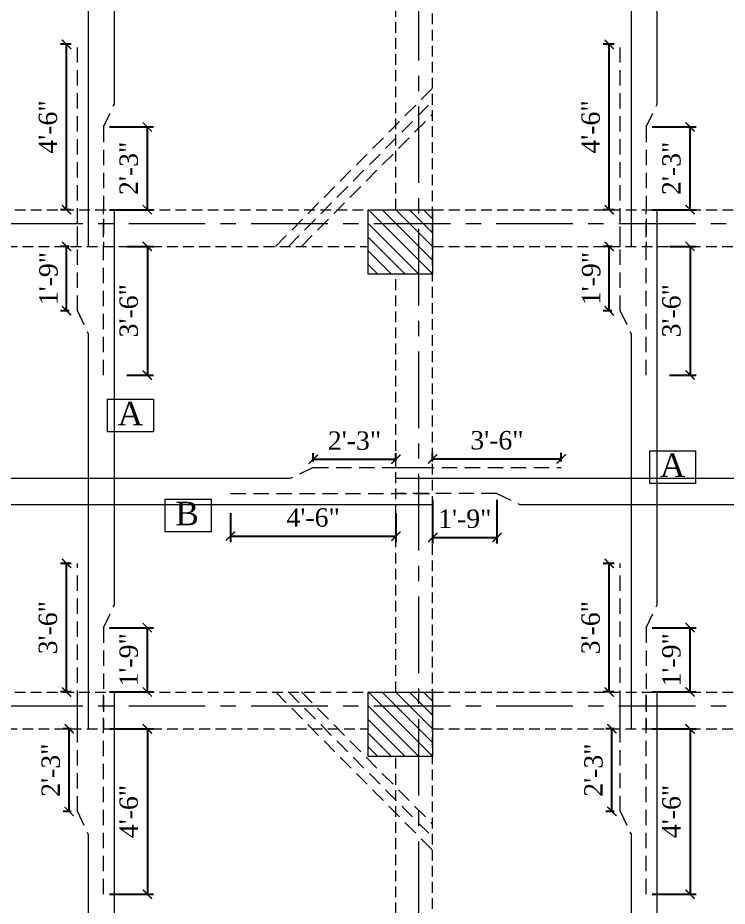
# Model space of a CAD drawing. Header units: feet. Extents: x 35006 to 48642, y 16494 to 18305.
# Drawn here: x 48085.7 to 48317.3, y 17091.8 to 17381.9 of the extents above; entities that cross this region are included whole.
import ezdxf

# ---------------------------------------------------------------- set-up
doc = ezdxf.new("R2010")
doc.units = ezdxf.units.FT
doc.linetypes.add('CENTER', pattern=[2, 1.25, -0.25, 0.25, -0.25])
doc.linetypes.add('HIDDEN', pattern=[0.375, 0.25, -0.125])
for name, color, linetype, lineweight in [('Column', 1, 'Continuous', 15), ('Hatch', 9, 'Continuous', 9), ('ST Beam', 7, 'Continuous', 20), ('ST GRIDS', 6, 'CENTER', 9), ('ST REINF', 1, 'Continuous', 35)]:
    doc.layers.add(name, color=color, linetype=linetype, lineweight=lineweight)
for name, color, linetype in [('ST DIM', 11, 'Continuous'), ('ST TABLE', 2, 'Continuous'), ('ST TEX', 3, 'Continuous')]:
    doc.layers.add(name, color=color, linetype=linetype)
doc.styles.add('RomanS', font='times.ttf')
doc.dimstyles.new('1-1', dxfattribs={"dimtxt": 9, "dimasz": 5, "dimexe": 6, "dimexo": 6, "dimgap": 3, "dimtad": 1, "dimdec": 1, "dimzin": 0, "dimdsep": 46, "dimlunit": 4, "dimtxsty": 'RomanS', "dimblk": 'ARCHTICK', "dimcen": 0.09, "dimclrd": 256, "dimclre": 256, "dimclrt": 3, "dimadec": 0, "dimazin": 0, "dimtfac": 0.6, "dimtdec": 1, "dimtix": 1, "dimtofl": 0, "dimtmove": 1, "dimatfit": 0, "dimfxl": 1, "dimtolj": 1, "dimtzin": 0, "dimarcsym": 0})

# ---------------------------------------------------------------- blocks, each defined once
blk = doc.blocks.new('_ArchTick')
at = {"color": 0, "const_width": 0.15}
blk.add_lwpolyline([(-0.5, -0.5), (0.5, 0.5)], dxfattribs=at)
blk = doc.blocks.new('*D399')
at = {"layer": 'Defpoints', "color": 0, "transparency": 16777216}
for p in [(48113.7, 17346.21), (48128.02, 17346.21), (48113.7, 17319.21)]:
    blk.add_point(p, dxfattribs=at)
at = {"layer": 'ST DIM', "lineweight": -2, "transparency": 16777216}
for p, q in [((48115.7, 17346.21), (48130.02, 17346.21)), ((48128.02, 17319.21), (48128.02, 17346.21)), ((48115.7, 17319.21), (48130.02, 17319.21))]:
    blk.add_line(p, q, dxfattribs=at)
at = {"layer": 'ST DIM', "lineweight": -2, "transparency": 16777216, "xscale": 3, "yscale": 3, "zscale": 3}
for p, rotation in [((48128.02, 17346.21), 90), ((48128.02, 17319.21), 270)]:
    blk.add_blockref('_ArchTick', p, dxfattribs=dict(at, rotation=rotation))
at = {"layer": 'ST DIM', "color": 3, "lineweight": 9, "transparency": 16777216, "insert": (48121.97, 17332.71), "char_height": 6, "attachment_point": 5, "rotation": 90, "style": 'RomanS'}
blk.add_mtext('\\A1;2\'-3"', dxfattribs=at)
blk = doc.blocks.new('*D494')
at = {"layer": 'Defpoints', "color": 0, "transparency": 16777216}
for p in [(48101.64, 17373.21), (48105.2, 17373.21), (48105.2, 17319.21)]:
    blk.add_point(p, dxfattribs=at)
at = {"layer": 'ST DIM', "lineweight": -2, "transparency": 16777216}
for p, q in [((48103.2, 17373.21), (48099.64, 17373.21)), ((48101.64, 17319.21), (48101.64, 17373.21)), ((48103.2, 17319.21), (48099.64, 17319.21))]:
    blk.add_line(p, q, dxfattribs=at)
at = {"layer": 'ST DIM', "lineweight": -2, "transparency": 16777216, "xscale": 3, "yscale": 3, "zscale": 3}
for p, rotation in [((48101.64, 17373.21), 90), ((48101.64, 17319.21), 270)]:
    blk.add_blockref('_ArchTick', p, dxfattribs=dict(at, rotation=rotation))
at = {"layer": 'ST DIM', "color": 3, "lineweight": 9, "transparency": 16777216, "insert": (48095.59, 17346.21), "char_height": 6, "attachment_point": 5, "rotation": 90, "style": 'RomanS'}
blk.add_mtext('\\A1;4\'-6"', dxfattribs=at)
blk = doc.blocks.new('*D400')
at = {"layer": 'Defpoints', "color": 0, "transparency": 16777216}
for p in [(48290.88, 17346.21), (48305.2, 17346.21), (48290.88, 17319.21)]:
    blk.add_point(p, dxfattribs=at)
at = {"layer": 'ST DIM', "lineweight": -2, "transparency": 16777216}
for p, q in [((48292.88, 17346.21), (48307.2, 17346.21)), ((48305.2, 17319.21), (48305.2, 17346.21)), ((48292.88, 17319.21), (48307.2, 17319.21))]:
    blk.add_line(p, q, dxfattribs=at)
at = {"layer": 'ST DIM', "lineweight": -2, "transparency": 16777216, "xscale": 3, "yscale": 3, "zscale": 3}
for p, rotation in [((48305.2, 17346.21), 90), ((48305.2, 17319.21), 270)]:
    blk.add_blockref('_ArchTick', p, dxfattribs=dict(at, rotation=rotation))
at = {"layer": 'ST DIM', "color": 3, "lineweight": 9, "transparency": 16777216, "insert": (48299.15, 17332.71), "char_height": 6, "attachment_point": 5, "rotation": 90, "style": 'RomanS'}
blk.add_mtext('\\A1;2\'-3"', dxfattribs=at)
blk = doc.blocks.new('*D497')
at = {"layer": 'Defpoints', "color": 0, "transparency": 16777216}
for p in [(48278.82, 17373.21), (48282.38, 17373.21), (48282.38, 17319.21)]:
    blk.add_point(p, dxfattribs=at)
at = {"layer": 'ST DIM', "lineweight": -2, "transparency": 16777216}
for p, q in [((48280.38, 17373.21), (48276.82, 17373.21)), ((48278.82, 17319.21), (48278.82, 17373.21)), ((48280.38, 17319.21), (48276.82, 17319.21))]:
    blk.add_line(p, q, dxfattribs=at)
at = {"layer": 'ST DIM', "lineweight": -2, "transparency": 16777216, "xscale": 3, "yscale": 3, "zscale": 3}
for p, rotation in [((48278.82, 17373.21), 90), ((48278.82, 17319.21), 270)]:
    blk.add_blockref('_ArchTick', p, dxfattribs=dict(at, rotation=rotation))
at = {"layer": 'ST DIM', "color": 3, "lineweight": 9, "transparency": 16777216, "insert": (48272.77, 17346.21), "char_height": 6, "attachment_point": 5, "rotation": 90, "style": 'RomanS'}
blk.add_mtext('\\A1;4\'-6"', dxfattribs=at)
blk = doc.blocks.new('*D505')
at = {"layer": 'Defpoints', "color": 0, "transparency": 16777216}
for p in [(48209.16, 17237.72), (48182.16, 17235.04), (48209.16, 17235.04)]:
    blk.add_point(p, dxfattribs=at)
at = {"layer": 'ST DIM', "lineweight": -2, "transparency": 16777216}
for p, q in [((48182.16, 17237.04), (48182.16, 17239.72)), ((48209.16, 17237.04), (48209.16, 17239.72)), ((48182.16, 17237.72), (48209.16, 17237.72))]:
    blk.add_line(p, q, dxfattribs=at)
at = {"layer": 'ST DIM', "lineweight": -2, "transparency": 16777216, "xscale": 3, "yscale": 3, "zscale": 3, "rotation": 180}
blk.add_blockref('_ArchTick', (48182.16, 17237.72), dxfattribs=at)
at = {"layer": 'ST DIM', "lineweight": -2, "transparency": 16777216, "xscale": 3, "yscale": 3, "zscale": 3}
blk.add_blockref('_ArchTick', (48209.16, 17237.72), dxfattribs=at)
at = {"layer": 'ST DIM', "color": 3, "lineweight": 9, "transparency": 16777216, "insert": (48195.66, 17243.78), "char_height": 6, "attachment_point": 5, "style": 'RomanS'}
blk.add_mtext('\\A1;2\'-3"', dxfattribs=at)
blk = doc.blocks.new('*D407')
at = {"layer": 'Defpoints', "color": 0, "transparency": 16777216}
for p in [(48155.16, 17222.16), (48209.16, 17222.16), (48209.16, 17212.63)]:
    blk.add_point(p, dxfattribs=at)
at = {"layer": 'ST DIM', "lineweight": -2, "transparency": 16777216}
for p, q in [((48155.16, 17220.16), (48155.16, 17210.63)), ((48209.16, 17220.16), (48209.16, 17210.63)), ((48155.16, 17212.63), (48209.16, 17212.63))]:
    blk.add_line(p, q, dxfattribs=at)
at = {"layer": 'ST DIM', "lineweight": -2, "transparency": 16777216, "xscale": 3, "yscale": 3, "zscale": 3, "rotation": 180}
blk.add_blockref('_ArchTick', (48155.16, 17212.63), dxfattribs=at)
at = {"layer": 'ST DIM', "lineweight": -2, "transparency": 16777216, "xscale": 3, "yscale": 3, "zscale": 3}
blk.add_blockref('_ArchTick', (48209.16, 17212.63), dxfattribs=at)
at = {"layer": 'ST DIM', "color": 3, "lineweight": 9, "transparency": 16777216, "insert": (48182.16, 17218.68), "char_height": 6, "attachment_point": 5, "style": 'RomanS'}
blk.add_mtext('\\A1;4\'-6"', dxfattribs=at)
blk = doc.blocks.new('*D408')
at = {"layer": 'Defpoints', "color": 0, "transparency": 16777216}
for p in [(48221.16, 17226.53), (48242.16, 17226.53), (48242.16, 17212.22)]:
    blk.add_point(p, dxfattribs=at)
at = {"layer": 'ST DIM', "lineweight": -2, "transparency": 16777216}
for p, q in [((48221.16, 17224.53), (48221.16, 17210.22)), ((48242.16, 17224.53), (48242.16, 17210.22)), ((48221.16, 17212.22), (48242.16, 17212.22))]:
    blk.add_line(p, q, dxfattribs=at)
at = {"layer": 'ST DIM', "lineweight": -2, "transparency": 16777216, "xscale": 3, "yscale": 3, "zscale": 3, "rotation": 180}
blk.add_blockref('_ArchTick', (48221.16, 17212.22), dxfattribs=at)
at = {"layer": 'ST DIM', "lineweight": -2, "transparency": 16777216, "xscale": 3, "yscale": 3, "zscale": 3}
blk.add_blockref('_ArchTick', (48242.16, 17212.22), dxfattribs=at)
at = {"layer": 'ST DIM', "color": 3, "lineweight": 9, "transparency": 16777216, "insert": (48231.66, 17218.28), "char_height": 6, "attachment_point": 5, "style": 'RomanS'}
blk.add_mtext('\\A1;1\'-9"', dxfattribs=at)
blk = doc.blocks.new('*D517')
at = {"layer": 'Defpoints', "color": 0, "transparency": 16777216}
for p in [(48263.16, 17237.86), (48221.16, 17235.04), (48263.16, 17235.04)]:
    blk.add_point(p, dxfattribs=at)
at = {"layer": 'ST DIM', "lineweight": -2, "transparency": 16777216}
for p, q in [((48221.16, 17237.04), (48221.16, 17239.86)), ((48263.16, 17237.04), (48263.16, 17239.86)), ((48221.16, 17237.86), (48263.16, 17237.86))]:
    blk.add_line(p, q, dxfattribs=at)
at = {"layer": 'ST DIM', "lineweight": -2, "transparency": 16777216, "xscale": 3, "yscale": 3, "zscale": 3, "rotation": 180}
blk.add_blockref('_ArchTick', (48221.16, 17237.86), dxfattribs=at)
at = {"layer": 'ST DIM', "lineweight": -2, "transparency": 16777216, "xscale": 3, "yscale": 3, "zscale": 3}
blk.add_blockref('_ArchTick', (48263.16, 17237.86), dxfattribs=at)
at = {"layer": 'ST DIM', "color": 3, "lineweight": 9, "transparency": 16777216, "insert": (48242.16, 17243.91), "char_height": 6, "attachment_point": 5, "style": 'RomanS'}
blk.add_mtext('\\A1;3\'-6"', dxfattribs=at)
blk = doc.blocks.new('*D428')
at = {"layer": 'Defpoints', "color": 0, "transparency": 16777216}
for p in [(48113.7, 17182.75), (48128.02, 17182.75), (48113.7, 17161.75)]:
    blk.add_point(p, dxfattribs=at)
at = {"layer": 'ST DIM', "lineweight": -2, "transparency": 16777216}
for p, q in [((48115.7, 17182.75), (48130.02, 17182.75)), ((48128.02, 17161.75), (48128.02, 17182.75)), ((48115.7, 17161.75), (48130.02, 17161.75))]:
    blk.add_line(p, q, dxfattribs=at)
at = {"layer": 'ST DIM', "lineweight": -2, "transparency": 16777216, "xscale": 3, "yscale": 3, "zscale": 3}
for p, rotation in [((48128.02, 17182.75), 90), ((48128.02, 17161.75), 270)]:
    blk.add_blockref('_ArchTick', p, dxfattribs=dict(at, rotation=rotation))
at = {"layer": 'ST DIM', "color": 3, "lineweight": 9, "transparency": 16777216, "insert": (48121.96, 17172.25), "char_height": 6, "attachment_point": 5, "rotation": 90, "style": 'RomanS'}
blk.add_mtext('\\A1;1\'-9"', dxfattribs=at)
blk = doc.blocks.new('*D429')
at = {"layer": 'Defpoints', "color": 0, "transparency": 16777216}
for p in [(48101.64, 17307.22), (48104.46, 17307.22), (48104.46, 17286.22)]:
    blk.add_point(p, dxfattribs=at)
at = {"layer": 'ST DIM', "lineweight": -2, "transparency": 16777216}
for p, q in [((48102.46, 17307.22), (48099.64, 17307.22)), ((48101.64, 17286.22), (48101.64, 17307.22)), ((48102.46, 17286.22), (48099.64, 17286.22))]:
    blk.add_line(p, q, dxfattribs=at)
at = {"layer": 'ST DIM', "lineweight": -2, "transparency": 16777216, "xscale": 3, "yscale": 3, "zscale": 3}
for p, rotation in [((48101.64, 17307.22), 90), ((48101.64, 17286.22), 270)]:
    blk.add_blockref('_ArchTick', p, dxfattribs=dict(at, rotation=rotation))
at = {"layer": 'ST DIM', "color": 3, "lineweight": 9, "transparency": 16777216, "insert": (48095.77, 17296.72), "char_height": 6, "attachment_point": 5, "rotation": 90, "style": 'RomanS'}
blk.add_mtext('\\A1;1\'-9"', dxfattribs=at)
blk = doc.blocks.new('*D521')
at = {"layer": 'Defpoints', "color": 0, "transparency": 16777216}
for p in [(48101.64, 17203.75), (48105.2, 17203.75), (48105.2, 17161.75)]:
    blk.add_point(p, dxfattribs=at)
at = {"layer": 'ST DIM', "lineweight": -2, "transparency": 16777216}
for p, q in [((48103.2, 17203.75), (48099.64, 17203.75)), ((48101.64, 17161.75), (48101.64, 17203.75)), ((48103.2, 17161.75), (48099.64, 17161.75))]:
    blk.add_line(p, q, dxfattribs=at)
at = {"layer": 'ST DIM', "lineweight": -2, "transparency": 16777216, "xscale": 3, "yscale": 3, "zscale": 3}
for p, rotation in [((48101.64, 17203.75), 90), ((48101.64, 17161.75), 270)]:
    blk.add_blockref('_ArchTick', p, dxfattribs=dict(at, rotation=rotation))
at = {"layer": 'ST DIM', "color": 3, "lineweight": 9, "transparency": 16777216, "insert": (48095.59, 17182.75), "char_height": 6, "attachment_point": 5, "rotation": 90, "style": 'RomanS'}
blk.add_mtext('\\A1;3\'-6"', dxfattribs=at)
blk = doc.blocks.new('*D430')
at = {"layer": 'Defpoints', "color": 0, "transparency": 16777216}
for p in [(48119.33, 17307.22), (48119.33, 17265.23), (48128.02, 17265.23)]:
    blk.add_point(p, dxfattribs=at)
at = {"layer": 'ST DIM', "lineweight": -2, "transparency": 16777216}
for p, q in [((48121.33, 17307.22), (48130.02, 17307.22)), ((48128.02, 17307.22), (48128.02, 17265.23)), ((48121.33, 17265.23), (48130.02, 17265.23))]:
    blk.add_line(p, q, dxfattribs=at)
at = {"layer": 'ST DIM', "lineweight": -2, "transparency": 16777216, "xscale": 3, "yscale": 3, "zscale": 3}
for p, rotation in [((48128.02, 17307.22), 90), ((48128.02, 17265.23), 270)]:
    blk.add_blockref('_ArchTick', p, dxfattribs=dict(at, rotation=rotation))
at = {"layer": 'ST DIM', "color": 3, "lineweight": 9, "transparency": 16777216, "insert": (48121.97, 17286.22), "char_height": 6, "attachment_point": 5, "rotation": 90, "style": 'RomanS'}
blk.add_mtext('\\A1;3\'-6"', dxfattribs=at)
blk = doc.blocks.new('*D431')
at = {"layer": 'Defpoints', "color": 0, "transparency": 16777216}
for p in [(48290.88, 17182.75), (48305.2, 17182.75), (48290.88, 17161.75)]:
    blk.add_point(p, dxfattribs=at)
at = {"layer": 'ST DIM', "lineweight": -2, "transparency": 16777216}
for p, q in [((48292.88, 17182.75), (48307.2, 17182.75)), ((48305.2, 17161.75), (48305.2, 17182.75)), ((48292.88, 17161.75), (48307.2, 17161.75))]:
    blk.add_line(p, q, dxfattribs=at)
at = {"layer": 'ST DIM', "lineweight": -2, "transparency": 16777216, "xscale": 3, "yscale": 3, "zscale": 3}
for p, rotation in [((48305.2, 17182.75), 90), ((48305.2, 17161.75), 270)]:
    blk.add_blockref('_ArchTick', p, dxfattribs=dict(at, rotation=rotation))
at = {"layer": 'ST DIM', "color": 3, "lineweight": 9, "transparency": 16777216, "insert": (48299.14, 17172.25), "char_height": 6, "attachment_point": 5, "rotation": 90, "style": 'RomanS'}
blk.add_mtext('\\A1;1\'-9"', dxfattribs=at)
blk = doc.blocks.new('*D432')
at = {"layer": 'Defpoints', "color": 0, "transparency": 16777216}
for p in [(48278.82, 17307.22), (48281.64, 17307.22), (48281.64, 17286.22)]:
    blk.add_point(p, dxfattribs=at)
at = {"layer": 'ST DIM', "lineweight": -2, "transparency": 16777216}
for p, q in [((48279.64, 17307.22), (48276.82, 17307.22)), ((48278.82, 17286.22), (48278.82, 17307.22)), ((48279.64, 17286.22), (48276.82, 17286.22))]:
    blk.add_line(p, q, dxfattribs=at)
at = {"layer": 'ST DIM', "lineweight": -2, "transparency": 16777216, "xscale": 3, "yscale": 3, "zscale": 3}
for p, rotation in [((48278.82, 17307.22), 90), ((48278.82, 17286.22), 270)]:
    blk.add_blockref('_ArchTick', p, dxfattribs=dict(at, rotation=rotation))
at = {"layer": 'ST DIM', "color": 3, "lineweight": 9, "transparency": 16777216, "insert": (48272.95, 17296.72), "char_height": 6, "attachment_point": 5, "rotation": 90, "style": 'RomanS'}
blk.add_mtext('\\A1;1\'-9"', dxfattribs=at)
blk = doc.blocks.new('*D522')
at = {"layer": 'Defpoints', "color": 0, "transparency": 16777216}
for p in [(48278.82, 17203.75), (48282.38, 17203.75), (48282.38, 17161.75)]:
    blk.add_point(p, dxfattribs=at)
at = {"layer": 'ST DIM', "lineweight": -2, "transparency": 16777216}
for p, q in [((48280.38, 17203.75), (48276.82, 17203.75)), ((48278.82, 17161.75), (48278.82, 17203.75)), ((48280.38, 17161.75), (48276.82, 17161.75))]:
    blk.add_line(p, q, dxfattribs=at)
at = {"layer": 'ST DIM', "lineweight": -2, "transparency": 16777216, "xscale": 3, "yscale": 3, "zscale": 3}
for p, rotation in [((48278.82, 17203.75), 90), ((48278.82, 17161.75), 270)]:
    blk.add_blockref('_ArchTick', p, dxfattribs=dict(at, rotation=rotation))
at = {"layer": 'ST DIM', "color": 3, "lineweight": 9, "transparency": 16777216, "insert": (48272.77, 17182.75), "char_height": 6, "attachment_point": 5, "rotation": 90, "style": 'RomanS'}
blk.add_mtext('\\A1;3\'-6"', dxfattribs=at)
blk = doc.blocks.new('*D433')
at = {"layer": 'Defpoints', "color": 0, "transparency": 16777216}
for p in [(48296.51, 17307.22), (48296.51, 17265.23), (48305.2, 17265.23)]:
    blk.add_point(p, dxfattribs=at)
at = {"layer": 'ST DIM', "lineweight": -2, "transparency": 16777216}
for p, q in [((48298.51, 17307.22), (48307.2, 17307.22)), ((48305.2, 17307.22), (48305.2, 17265.23)), ((48298.51, 17265.23), (48307.2, 17265.23))]:
    blk.add_line(p, q, dxfattribs=at)
at = {"layer": 'ST DIM', "lineweight": -2, "transparency": 16777216, "xscale": 3, "yscale": 3, "zscale": 3}
for p, rotation in [((48305.2, 17307.22), 90), ((48305.2, 17265.23), 270)]:
    blk.add_blockref('_ArchTick', p, dxfattribs=dict(at, rotation=rotation))
at = {"layer": 'ST DIM', "color": 3, "lineweight": 9, "transparency": 16777216, "insert": (48299.15, 17286.22), "char_height": 6, "attachment_point": 5, "rotation": 90, "style": 'RomanS'}
blk.add_mtext('\\A1;3\'-6"', dxfattribs=at)
blk = doc.blocks.new('*D451')
at = {"layer": 'Defpoints', "color": 0, "transparency": 16777216}
for p in [(48102.51, 17149.73), (48105.2, 17149.73), (48105.2, 17122.73)]:
    blk.add_point(p, dxfattribs=at)
at = {"layer": 'ST DIM', "lineweight": -2, "transparency": 16777216}
for p, q in [((48103.2, 17149.73), (48100.51, 17149.73)), ((48102.51, 17122.73), (48102.51, 17149.73)), ((48103.2, 17122.73), (48100.51, 17122.73))]:
    blk.add_line(p, q, dxfattribs=at)
at = {"layer": 'ST DIM', "lineweight": -2, "transparency": 16777216, "xscale": 3, "yscale": 3, "zscale": 3}
for p, rotation in [((48102.51, 17149.73), 90), ((48102.51, 17122.73), 270)]:
    blk.add_blockref('_ArchTick', p, dxfattribs=dict(at, rotation=rotation))
at = {"layer": 'ST DIM', "color": 3, "lineweight": 9, "transparency": 16777216, "insert": (48096.51, 17136.23), "char_height": 6, "attachment_point": 5, "rotation": 90, "style": 'RomanS'}
blk.add_mtext('\\A1;2\'-3"', dxfattribs=at)
blk = doc.blocks.new('*D452')
at = {"layer": 'Defpoints', "color": 0, "transparency": 16777216}
for p in [(48113.7, 17149.73), (48113.7, 17095.73), (48128.02, 17095.73)]:
    blk.add_point(p, dxfattribs=at)
at = {"layer": 'ST DIM', "lineweight": -2, "transparency": 16777216}
for p, q in [((48115.7, 17149.73), (48130.02, 17149.73)), ((48128.02, 17149.73), (48128.02, 17095.73)), ((48115.7, 17095.73), (48130.02, 17095.73))]:
    blk.add_line(p, q, dxfattribs=at)
at = {"layer": 'ST DIM', "lineweight": -2, "transparency": 16777216, "xscale": 3, "yscale": 3, "zscale": 3}
for p, rotation in [((48128.02, 17149.73), 90), ((48128.02, 17095.73), 270)]:
    blk.add_blockref('_ArchTick', p, dxfattribs=dict(at, rotation=rotation))
at = {"layer": 'ST DIM', "color": 3, "lineweight": 9, "transparency": 16777216, "insert": (48121.97, 17122.73), "char_height": 6, "attachment_point": 5, "rotation": 90, "style": 'RomanS'}
blk.add_mtext('\\A1;4\'-6"', dxfattribs=at)
blk = doc.blocks.new('*D453')
at = {"layer": 'Defpoints', "color": 0, "transparency": 16777216}
for p in [(48279.69, 17149.75), (48282.38, 17149.75), (48282.38, 17122.75)]:
    blk.add_point(p, dxfattribs=at)
at = {"layer": 'ST DIM', "lineweight": -2, "transparency": 16777216}
for p, q in [((48280.38, 17149.75), (48277.69, 17149.75)), ((48279.69, 17122.75), (48279.69, 17149.75)), ((48280.38, 17122.75), (48277.69, 17122.75))]:
    blk.add_line(p, q, dxfattribs=at)
at = {"layer": 'ST DIM', "lineweight": -2, "transparency": 16777216, "xscale": 3, "yscale": 3, "zscale": 3}
for p, rotation in [((48279.69, 17149.75), 90), ((48279.69, 17122.75), 270)]:
    blk.add_blockref('_ArchTick', p, dxfattribs=dict(at, rotation=rotation))
at = {"layer": 'ST DIM', "color": 3, "lineweight": 9, "transparency": 16777216, "insert": (48273.69, 17136.25), "char_height": 6, "attachment_point": 5, "rotation": 90, "style": 'RomanS'}
blk.add_mtext('\\A1;2\'-3"', dxfattribs=at)
blk = doc.blocks.new('*D454')
at = {"layer": 'Defpoints', "color": 0, "transparency": 16777216}
for p in [(48290.88, 17149.75), (48290.88, 17095.75), (48305.2, 17095.75)]:
    blk.add_point(p, dxfattribs=at)
at = {"layer": 'ST DIM', "lineweight": -2, "transparency": 16777216}
for p, q in [((48292.88, 17149.75), (48307.2, 17149.75)), ((48305.2, 17149.75), (48305.2, 17095.75)), ((48292.88, 17095.75), (48307.2, 17095.75))]:
    blk.add_line(p, q, dxfattribs=at)
at = {"layer": 'ST DIM', "lineweight": -2, "transparency": 16777216, "xscale": 3, "yscale": 3, "zscale": 3}
for p, rotation in [((48305.2, 17149.75), 90), ((48305.2, 17095.75), 270)]:
    blk.add_blockref('_ArchTick', p, dxfattribs=dict(at, rotation=rotation))
at = {"layer": 'ST DIM', "color": 3, "lineweight": 9, "transparency": 16777216, "insert": (48299.15, 17122.75), "char_height": 6, "attachment_point": 5, "rotation": 90, "style": 'RomanS'}
blk.add_mtext('\\A1;4\'-6"', dxfattribs=at)

msp = doc.modelspace()

# ---------------------------------------------------------------- hatches: boundary and pattern name
at = {"layer": 'Hatch', "lineweight": 9, "transparency": 33554505}
h = msp.add_hatch(dxfattribs=at)
h.set_pattern_fill('ANSI31', color=253, angle=-90)
h.set_pattern_definition([(315, (8189.527, -426.651), (2.24506403, 2.24506403), [])])
h.paths.add_polyline_path([(48221.16, 17319.21), (48200.16, 17319.21), (48200.16, 17298.21), (48221.16, 17298.21)])
h = msp.add_hatch(dxfattribs=at)
h.set_pattern_fill('ANSI31', color=253, angle=-90)
h.set_pattern_definition([(315, (8189.527, -584.1293), (2.24506403, 2.24506403), [])])
h.paths.add_polyline_path([(48221.16, 17161.73), (48200.16, 17161.73), (48200.16, 17140.73), (48221.16, 17140.73)])

# ---------------------------------------------------------------- linework, layer by layer
at = {"layer": 'Column', "lineweight": 18}
for points in [[(48200.16, 17319.21), (48221.16, 17319.21), (48221.16, 17298.21), (48200.16, 17298.21)], [(48200.16, 17161.73), (48221.16, 17161.73), (48221.16, 17140.73), (48200.16, 17140.73)]]:
    msp.add_lwpolyline(points, close=True, dxfattribs=at)
at = {"layer": 'ST Beam', "linetype": 'HIDDEN', "lineweight": 13, "ltscale": 14}
for p, q in [((48221.16, 16964.98), (48221.16, 17858.38)), ((48209.16, 17319.21), (48209.16, 17495.06)), ((47670, 17319.21), (48566.4, 17319.21)), ((48024.24, 17307.21), (48200.16, 17307.21)), ((48221.16, 17307.21), (48357.6, 17307.21)), ((48209.16, 17161.73), (48209.16, 17298.21)), ((47670, 17161.73), (48566.4, 17161.73)), ((48024.24, 17149.73), (48200.16, 17149.73)), ((48221.16, 17149.73), (48357.6, 17149.73)), ((48209.16, 16973.98), (48209.16, 17140.73))]:
    msp.add_line(p, q, dxfattribs=at)
at = {"layer": 'ST GRIDS', "color": 251, "lineweight": 13, "ltscale": 20}
for p, q in [((48216.66, 16847.93), (48216.66, 17870.38)), ((47561.95, 17314.72), (48575.4, 17314.72)), ((47561.95, 17157.23), (48575.4, 17157.23))]:
    msp.add_line(p, q, dxfattribs=at)
at = {"layer": 'ST REINF', "lineweight": 18}
for p, q in [((48117.25, 17353.71), (48117.25, 17516.06)), ((48294.43, 17353.71), (48294.43, 17516.06)), ((48108.75, 17469.56), (48108.75, 17307.21)), ((48285.93, 17469.56), (48285.93, 17307.21)), ((48117.25, 17190.25), (48117.25, 17319.22)), ((48294.43, 17190.25), (48294.43, 17319.22)), ((48108.75, 17278.72), (48108.75, 17149.75)), ((48285.93, 17278.72), (48285.93, 17149.75)), ((48174.66, 17231.48), (48012.24, 17231.48)), ((48338.05, 17231.48), (48209.16, 17231.48)), ((48058.74, 17222.98), (48221.16, 17222.98)), ((48249.66, 17222.98), (48378.55, 17222.98)), ((48117.25, 16993.48), (48117.25, 17161.78)), ((48294.43, 16993.5), (48294.43, 17161.8)), ((48108.75, 17115.28), (48108.75, 16955.98)), ((48285.93, 17115.3), (48285.93, 16956))]:
    msp.add_line(p, q, dxfattribs=at)
at = {"layer": 'ST REINF', "linetype": 'HIDDEN', "lineweight": 18, "ltscale": 20}
for p, q in [((48105.2, 17307.21), (48105.2, 17373.21)), ((48282.38, 17307.21), (48282.38, 17373.21)), ((48169.86, 17307.21), (48221.16, 17358.93)), ((48174.09, 17307.21), (48221.16, 17354.67)), ((48113.7, 17346.21), (48117.25, 17353.71)), ((48290.88, 17346.21), (48294.43, 17353.71)), ((48178.31, 17307.21), (48221.16, 17350.41)), ((48113.7, 17346.21), (48113.7, 17307.21)), ((48290.88, 17346.21), (48290.88, 17307.21)), ((48105.2, 17286.22), (48105.2, 17319.22)), ((48113.7, 17265.23), (48113.7, 17319.23)), ((48282.38, 17286.22), (48282.38, 17319.22)), ((48290.88, 17265.23), (48290.88, 17319.23)), ((48105.2, 17286.22), (48108.75, 17278.72)), ((48282.38, 17286.22), (48285.93, 17278.72)), ((48182.16, 17235.04), (48174.66, 17231.48)), ((48182.16, 17235.04), (48221.16, 17235.04)), ((48209.16, 17235.04), (48263.16, 17235.04)), ((48155.16, 17226.53), (48221.16, 17226.53)), ((48242.16, 17226.53), (48209.16, 17226.53)), ((48242.16, 17226.53), (48249.66, 17222.98)), ((48105.2, 17149.75), (48105.2, 17203.75)), ((48282.38, 17149.75), (48282.38, 17203.75)), ((48113.7, 17182.75), (48117.25, 17190.25)), ((48290.88, 17182.75), (48294.43, 17190.25)), ((48113.7, 17182.75), (48113.7, 17149.75)), ((48290.88, 17182.75), (48290.88, 17149.75)), ((48105.2, 17122.78), (48105.2, 17161.78)), ((48113.7, 17095.78), (48113.7, 17161.78)), ((48169.86, 17161.78), (48221.16, 17110.07)), ((48174.09, 17161.78), (48221.16, 17114.33)), ((48178.31, 17161.78), (48221.16, 17118.59)), ((48282.38, 17122.8), (48282.38, 17161.8)), ((48290.88, 17095.8), (48290.88, 17161.8)), ((48105.2, 17122.78), (48108.75, 17115.28)), ((48282.38, 17122.8), (48285.93, 17115.3))]:
    msp.add_line(p, q, dxfattribs=at)
at = {"layer": 'ST TABLE', "color": 2, "lineweight": 9}
for points in [[(48115.03, 17257.36), (48130.01, 17257.36), (48130.01, 17246.64), (48115.03, 17246.64)], [(48292.04, 17240.5), (48307.02, 17240.5), (48307.02, 17229.79), (48292.04, 17229.79)], [(48133.86, 17224.75), (48148.84, 17224.75), (48148.84, 17214.03), (48133.86, 17214.03)]]:
    msp.add_lwpolyline(points, close=True, dxfattribs=at)

# ---------------------------------------------------------------- texts
at = {"layer": 'ST TEX', "color": 3, "lineweight": 9, "transparency": 33554684, "style": 'RomanS'}
for s, p in [('A', (48118.32, 17248.8)), ('A', (48295.33, 17231.94)), ('B', (48137.15, 17216.19))]:
    msp.add_text(s, height=7.65, dxfattribs=at).set_placement(p)

# ---------------------------------------------------------------- dimensions: what is measured, and where the dimension line sits
at = {"layer": 'ST DIM', "lineweight": 9}
for base, p1, p2, picture, middle in [((48101.64, 17373.21), (48105.2, 17319.21), (48105.2, 17373.21), '*D494', (48095.59, 17346.21)), ((48278.82, 17373.21), (48282.38, 17319.21), (48282.38, 17373.21), '*D497', (48272.77, 17346.21)), ((48128.02, 17265.23), (48119.33, 17307.22), (48119.33, 17265.23), '*D430', (48121.97, 17286.22)), ((48305.2, 17265.23), (48296.51, 17307.22), (48296.51, 17265.23), '*D433', (48299.15, 17286.22)), ((48101.64, 17203.75), (48105.2, 17161.75), (48105.2, 17203.75), '*D521', (48095.59, 17182.75)), ((48278.82, 17203.75), (48282.38, 17161.75), (48282.38, 17203.75), '*D522', (48272.77, 17182.75)), ((48128.02, 17095.73), (48113.7, 17149.73), (48113.7, 17095.73), '*D452', (48121.97, 17122.73)), ((48305.2, 17095.75), (48290.88, 17149.75), (48290.88, 17095.75), '*D454', (48299.15, 17122.75))]:
    dim = msp.add_linear_dim(base=base, p1=p1, p2=p2, angle=90, dimstyle='1-1', override={"dimtxt": 6, "dimasz": 3, "dimexe": 2, "dimexo": 2, "dimpost": '\\X'}, dxfattribs=at)
    dim.commit()
    dim.dimension.update_dxf_attribs({"geometry": picture, "text_midpoint": middle})
for base, p1, p2, picture, middle in [((48128.02, 17346.21), (48113.7, 17319.21), (48113.7, 17346.21), '*D399', (48128.02, 17332.71)), ((48305.2, 17346.21), (48290.88, 17319.21), (48290.88, 17346.21), '*D400', (48305.2, 17332.71)), ((48101.64, 17307.22), (48104.46, 17286.22), (48104.46, 17307.22), '*D429', (48101.83, 17296.72)), ((48278.82, 17307.22), (48281.64, 17286.22), (48281.64, 17307.22), '*D432', (48279.01, 17296.72)), ((48128.02, 17182.75), (48113.7, 17161.75), (48113.7, 17182.75), '*D428', (48128.02, 17172.25)), ((48305.2, 17182.75), (48290.88, 17161.75), (48290.88, 17182.75), '*D431', (48305.2, 17172.25)), ((48102.51, 17149.73), (48105.2, 17122.73), (48105.2, 17149.73), '*D451', (48102.56, 17136.23)), ((48279.69, 17149.75), (48282.38, 17122.75), (48282.38, 17149.75), '*D453', (48279.74, 17136.25))]:
    dim = msp.add_linear_dim(base=base, p1=p1, p2=p2, angle=90, dimstyle='1-1', override={"dimtxt": 6, "dimasz": 3, "dimexe": 2, "dimexo": 2, "dimpost": '\\X'}, dxfattribs=at)
    dim.commit()
    dim.dimension.update_dxf_attribs({"geometry": picture, "text_midpoint": middle, "dimtype": 160})
for base, p1, p2, picture, middle in [((48209.16, 17237.72), (48182.16, 17235.04), (48209.16, 17235.04), '*D505', (48195.66, 17243.78)), ((48263.16, 17237.86), (48221.16, 17235.04), (48263.16, 17235.04), '*D517', (48242.16, 17243.91)), ((48209.16, 17212.63), (48155.16, 17222.16), (48209.16, 17222.16), '*D407', (48182.16, 17218.68))]:
    dim = msp.add_linear_dim(base=base, p1=p1, p2=p2, dimstyle='1-1', override={"dimtxt": 6, "dimasz": 3, "dimexe": 2, "dimexo": 2, "dimpost": '\\X'}, dxfattribs=at)
    dim.commit()
    dim.dimension.update_dxf_attribs({"geometry": picture, "text_midpoint": middle})
dim = msp.add_linear_dim(base=(48242.16, 17212.22), p1=(48221.16, 17226.53), p2=(48242.16, 17226.53), dimstyle='1-1', override={"dimtxt": 6, "dimasz": 3, "dimexe": 2, "dimexo": 2, "dimpost": '\\X'}, dxfattribs=at)
dim.commit()
dim.dimension.update_dxf_attribs({"geometry": '*D408', "text_midpoint": (48231.66, 17212.22), "dimtype": 160})

doc.saveas('drawing.dxf')
